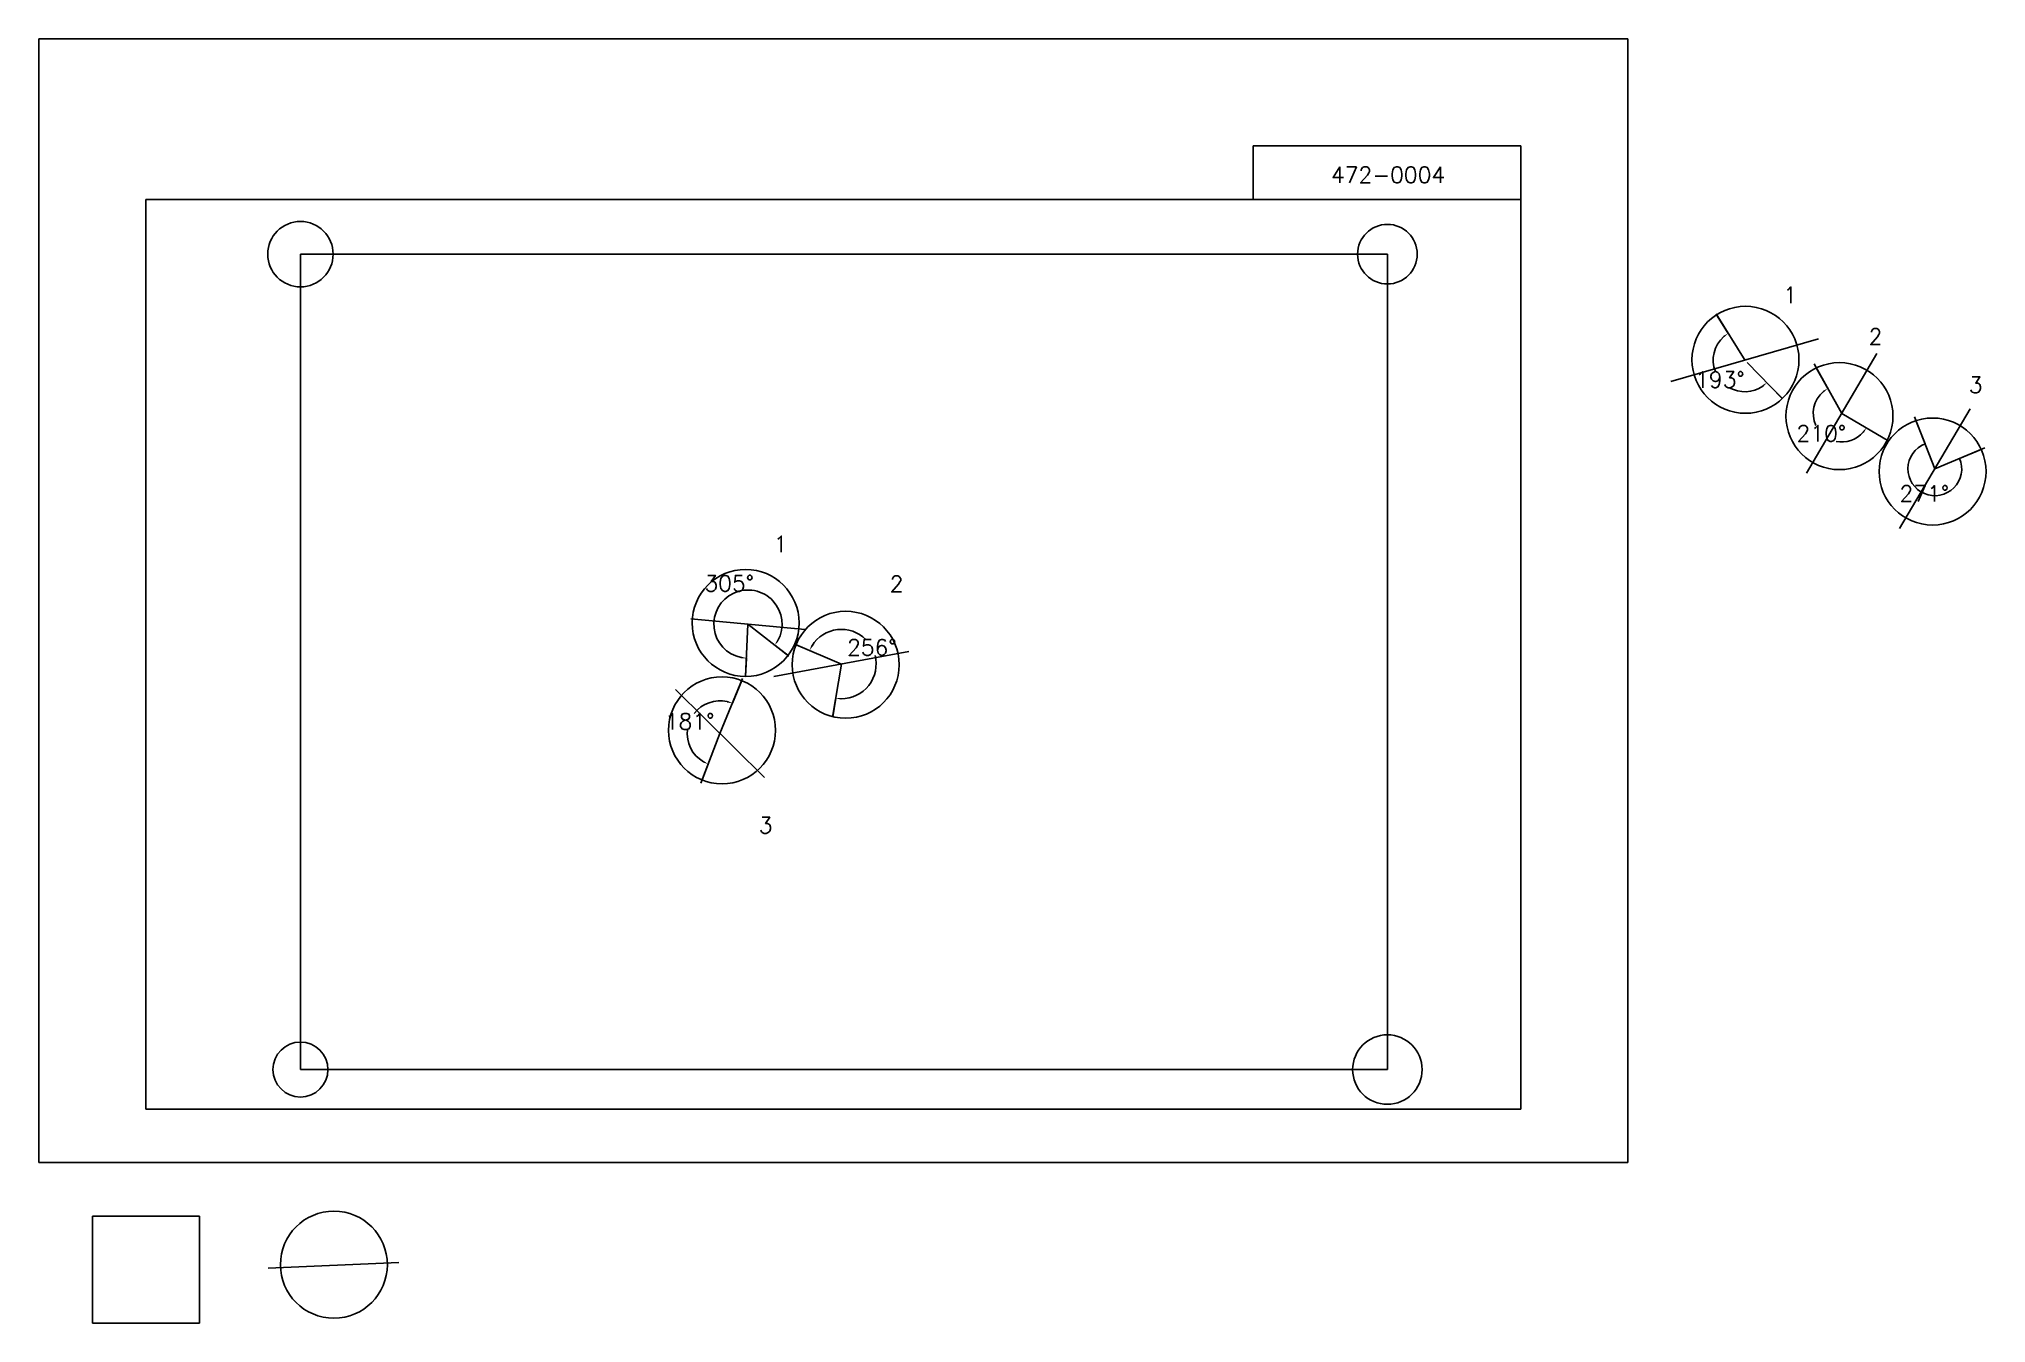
# Model space of a CAD drawing. Extents: x 0 to 1819984, y -150000 to 1050000.
import ezdxf

# ---------------------------------------------------------------- set-up
doc = ezdxf.new("R2010")
doc.units = 0
doc.header["$MEASUREMENT"] = 0
doc.layers.get('0').update_dxf_attribs({"linetype": 'CONTINUOUS'})
doc.layers.get('Defpoints').update_dxf_attribs({"linetype": 'CONTINUOUS'})
for name, color, linetype in [('_0-0_', 7, 'CONTINUOUS'), ('_0-1_V-nasSTD', 7, 'CONTINUOUS'), ('_0-2_番号', 7, 'CONTINUOUS'), ('ADD_LINE', 7, 'CONTINUOUS'), ('文字', 7, 'CONTINUOUS'), ('画像', 7, 'CONTINUOUS')]:
    doc.layers.add(name, color=color, linetype=linetype)
doc.layers.add('位置合わせ用', color=7, linetype='CONTINUOUS', plot=False)
doc.styles.get("Standard").update_dxf_attribs({"font": 'txt', "height": 15000, "bigfont": 'bigfont.shx'})
doc.dimstyles.get("Standard").update_dxf_attribs({"dimtxt": 0.18, "dimasz": 0.18, "dimexe": 0.18, "dimexo": 0.0625, "dimgap": 0.09, "dimtad": 0, "dimtih": 1, "dimtoh": 1, "dimdec": 4, "dimzin": 0, "dimdsep": 46, "dimtxsty": 'Standard', "dimcen": 0.09, "dimadec": 0, "dimazin": 0, "dimtfac": 1, "dimtdec": 4, "dimtofl": 0, "dimtmove": 0, "dimatfit": 3, "dimfxl": 1, "dimtolj": 1, "dimtzin": 0, "dimarcsym": 0})
picture_1 = doc.add_image_def('image1.jpg', size_in_pixel=(800, 600))

# ---------------------------------------------------------------- blocks, each defined once
blk = doc.blocks.new('-000-CCURVE_ORG002')
at = {"layer": '_0-0_', "color": 5, "linetype": 'Continuous'}
for p, q in [((30, -10), (10, -10)), ((10, -10), (10, -30)), ((30, -30), (30, -10)), ((10, -30), (30, -30))]:
    blk.add_line(p, q, dxfattribs=at)
blk = doc.blocks.new('-008-$$ATRU$$11$$背景色$$色$$0_0_0')
at = {"layer": '_0-2_番号'}
blk.add_blockref('-000-CCURVE_ORG002', (0, 0), dxfattribs=at)
blk = doc.blocks.new('*D27')
at = {"color": 0, "linetype": 'Continuous', "lineweight": -2}
for p, q in [((1568104, 792245), (1578880, 774840)), ((1629640, 714000), (1615070, 728792))]:
    blk.add_line(p, q, dxfattribs=at)
for start, end in [(131.496881, 201.309321), (240.743794, 304.832348)]:
    blk.add_arc((1594392, 749786), 29468, start, end, dxfattribs=at)
at = {"color": 0}
for points in [[(1575365, 771189), (1574370, 772526), (1578880, 774841)], [(1611756, 724957), (1610691, 726240), (1615070, 728792)]]:
    blk.add_solid(points, dxfattribs=at)
at = {"layer": 'Defpoints', "color": 0}
for p in [(1568104, 792245), (1565088, 746690), (1594392, 749786), (1629640, 714000)]:
    blk.add_point(p, dxfattribs=at)
at = {"color": 0, "linetype": 'Continuous', "insert": (1571223, 731578), "char_height": 15000, "attachment_point": 5}
blk.add_mtext('\\A1;193%%d', dxfattribs=at)
blk = doc.blocks.new('*D28')
at = {"color": 0, "linetype": 'Continuous', "lineweight": -2}
for p, q in [((1661270, 742552), (1672046, 723311)), ((1727583, 674939), (1708054, 686470))]:
    blk.add_line(p, q, dxfattribs=at)
for start, end in [(130.005432, 204.698825), (258.553097, 318.68482)]:
    blk.add_arc((1685082, 700035), 26678, start, end, dxfattribs=at)
at = {"color": 0}
for points in [[(1668405, 719784), (1667458, 721156), (1672046, 723311)], [(1705795, 681933), (1704445, 682911), (1708054, 686470)]]:
    blk.add_solid(points, dxfattribs=at)
at = {"layer": 'Defpoints', "color": 0}
for p in [(1661270, 742552), (1658755, 695717), (1685082, 700035), (1727583, 674939)]:
    blk.add_point(p, dxfattribs=at)
at = {"color": 0, "linetype": 'Continuous', "insert": (1666003, 681387), "char_height": 15000, "attachment_point": 5}
blk.add_mtext('\\A1;210%%d', dxfattribs=at)
blk = doc.blocks.new('*D31')
at = {"layer": 'ADD_LINE', "color": 0, "linetype": 'Continuous', "lineweight": -2}
for p, q in [((1754468, 693292), (1762933, 671691)), ((1815520, 666412), (1795295, 657972))]:
    blk.add_line(p, q, dxfattribs=at)
blk.add_arc((1772102, 648293), 25131, 111.399612, 22.651687, dxfattribs=at)
at = {"layer": 'ADD_LINE', "color": 0}
for points in [[(1762933, 671691), (1762933, 671692), (1762933, 671692)], [(1795295, 657972), (1795295, 657972), (1795295, 657972)]]:
    blk.add_solid(points, dxfattribs=at)
at = {"layer": 'Defpoints', "color": 0}
for p in [(1754468, 693293), (1815520, 666412), (1772102, 648293), (1781612, 625030)]:
    blk.add_point(p, dxfattribs=at)
at = {"layer": 'ADD_LINE', "color": 0, "linetype": 'Continuous', "insert": (1762293, 625154), "char_height": 15000, "attachment_point": 5}
blk.add_mtext('\\A1;271%%d', dxfattribs=at)
blk = doc.blocks.new('*D36')
at = {"color": 0, "linetype": 'Continuous', "lineweight": -2}
for p, q in [((700227, 473841), (687816, 483548)), ((660544, 454259), (661300, 471343))]:
    blk.add_line(p, q, dxfattribs=at)
blk.add_arc((662711, 503185), 31873, 330.966346, 258.466668, dxfattribs=at)
at = {"color": 0}
for points in [[(689884, 488177), (691273, 487256), (687817, 483548)], [(656236, 471128), (656440, 472782), (661300, 471343)]]:
    blk.add_solid(points, dxfattribs=at)
at = {"layer": 'Defpoints', "color": 0}
for p in [(631834, 511094), (662711, 503185), (700227, 473841), (660544, 454259)]:
    blk.add_point(p, dxfattribs=at)
at = {"color": 0, "linetype": 'Continuous', "insert": (645202, 541222), "char_height": 15000, "attachment_point": 5}
blk.add_mtext('\\A1;305%%d', dxfattribs=at)
blk = doc.blocks.new('*D40')
at = {"color": 0, "linetype": 'Continuous', "lineweight": -2}
for p, q in [((707731, 483928), (720299, 478564)), ((741985, 416665), (744826, 433862))]:
    blk.add_line(p, q, dxfattribs=at)
for start, end in [(45.431974, 148.042363), (269.463263, 14.456557)]:
    blk.add_arc((750111, 465842), 32414, start, end, dxfattribs=at)
at = {"color": 0}
for points in [[(721871, 483383), (723349, 482613), (720299, 478564)], [(749880, 434259), (749736, 432599), (744826, 433861)]]:
    blk.add_solid(points, dxfattribs=at)
at = {"layer": 'Defpoints', "color": 0}
for p in [(707731, 483928), (750111, 465842), (781568, 458022), (741985, 416665)]:
    blk.add_point(p, dxfattribs=at)
at = {"color": 0, "linetype": 'Continuous', "insert": (778528, 481434), "char_height": 15000, "attachment_point": 5}
blk.add_mtext('\\A1;256%%d', dxfattribs=at)
blk = doc.blocks.new('*D42')
at = {"color": 0, "linetype": 'Continuous', "lineweight": -2}
for p, q in [((656926, 450352), (648197, 429171)), ((619809, 357496), (625558, 372402))]:
    blk.add_line(p, q, dxfattribs=at)
for start, end in [(76.988917, 141.98621), (172.818489, 239.526546)]:
    blk.add_arc((636554, 400916), 30560, start, end, dxfattribs=at)
at = {"color": 0}
for points in [[(643181, 429898), (643688, 431485), (648197, 429171)], [(620693, 373826), (621418, 375327), (625558, 372402)]]:
    blk.add_solid(points, dxfattribs=at)
at = {"layer": 'Defpoints', "color": 0}
for p in [(656926, 450352), (636554, 400916), (606327, 396412), (619809, 357496)]:
    blk.add_point(p, dxfattribs=at)
at = {"color": 0, "linetype": 'Continuous', "insert": (608168, 412236), "char_height": 15000, "attachment_point": 5}
blk.add_mtext('\\A1;181%%d', dxfattribs=at)

msp = doc.modelspace()

# ---------------------------------------------------------------- linework, layer by layer
at = {"layer": '_0-1_V-nasSTD', "color": 7, "linetype": 'Continuous'}
for p, q in [((1485000, 1050000), (0, 1050000)), ((0, 1050000), (0, 0)), ((1485000, 1050000), (0, 1050000)), ((0, 1050000), (0, 0)), ((1485000, 0), (1485000, 1050000)), ((1485000, 0), (1485000, 1050000)), ((1135000, 950000), (1135000, 900000)), ((1135000, 950000), (1385000, 950000)), ((1385000, 950000), (1385000, 900000)), ((1385000, 900000), (100000, 900000)), ((100000, 900000), (100000, 50000)), ((1385000, 50000), (1385000, 900000)), ((100000, 50000), (1385000, 50000)), ((0, 0), (1485000, 0)), ((0, 0), (1485000, 0))]:
    msp.add_line(p, q, dxfattribs=at)
at = {"layer": 'ADD_LINE', "color": 5, "linetype": 'Continuous'}
for p, q in [((1594784.47224, 749581.00473), (1567644.14848, 792980.49815)), ((1596753.25, 747633.75), (1629814.8632, 713821.27417)), ((1685082, 700035), (1659184.32722, 746275.9796)), ((1685082, 700035), (1729204.75, 673981.25)), ((1772102.25, 648292.75), (1753088.25, 696812.75)), ((1772102.25, 648292.75), (1818728.75, 667751.25)), ((750111.25, 465841.5), (707123, 484187)), ((750111.25, 465841.5), (741886.5, 416072))]:
    msp.add_line(p, q, dxfattribs=at)
at = {"layer": 'ADD_LINE', "color": 1, "linetype": 'Continuous'}
for p, q in [((1525489.26411, 729736.80972), (1663294.76411, 769835.80972)), ((1652183.75, 644122.25), (1717980.25, 755947.75)), ((1739204, 592380), (1805000.5, 704205.5)), ((609372.30598, 508221.71144), (716049.19402, 498148.28669)), ((687015, 454149), (813207.5, 477534)), ((594857.16693, 441950.5), (678250.5, 359881)), ((214262.32302, -98799.56876), (336470.78129, -93322.43898))]:
    msp.add_line(p, q, dxfattribs=at)
at = {"layer": 'ADD_LINE', "color": 5, "linetype": 'ByBlock'}
for centre in [(1595122.531, 750173.16957), (1682964.15392, 697503.40947), (1769984.40392, 645761.15947), (660543.781, 504258.91957), (754082.5, 465179.5), (638482.281, 403878.41957), (275704.61091, -95468.83904)]:
    msp.add_circle(centre, 50000, dxfattribs=at)
at = {"layer": '位置合わせ用', "color": 5, "linetype": 'Continuous'}
for centre, radius in [((244424.4, 848880.595), 30579.2687), ((1260424.4, 848880.595), 27848.33235), ((244424.4, 86880.595), 25672.78835), ((1260424.4, 86880.595), 32483.49996)]:
    msp.add_circle(centre, radius, dxfattribs=at)
at = {"layer": '画像', "color": 5, "linetype": 'Continuous'}
for p, q in [((662710.75, 503184.99906), (660543.781, 454258.91957)), ((662710.75, 503184.99906), (701083.5, 473171.5)), ((636553.83346, 400915.75), (657743.5, 452336.5)), ((636553.83346, 400915.75), (618660.5, 354517))]:
    msp.add_line(p, q, dxfattribs=at)

# ---------------------------------------------------------------- block references
at = {"layer": '_0-0_', "xscale": 5000, "yscale": 5000, "zscale": 5000}
msp.add_blockref('-008-$$ATRU$$11$$背景色$$色$$0_0_0', (0, 0), dxfattribs=at)

# ---------------------------------------------------------------- texts
at = {"layer": '文字', "linetype": 'Continuous'}
msp.add_text('472-0004', height=15000, dxfattribs=at).set_placement((1207698.06436, 915464.91089))
at = {"layer": '文字', "color": 5, "linetype": 'Continuous'}
for s, p in [('1', (1630487.25, 803200.25)), ('2', (1710202.25, 764419.75)), ('3', (1803921.25, 719176.25)), ('1', (686749.5, 570469.5)), ('2', (795177, 533285.5)), ('3', (672745.74752, 307626.28713))]:
    msp.add_text(s, height=15000, dxfattribs=at).set_placement(p)

# ---------------------------------------------------------------- dimensions: what is measured, and where the dimension line sits
at = {"color": 5, "linetype": 'Continuous'}
for base, center, p1, p2, picture, middle in [((1565087.53393, 746690.32692), (1594392.01411, 749786.30972), (1568104.28301, 792244.70716), (1629640.37756, 713999.72255), '*D27', (1571223.47133, 731577.62241)), ((1658755.37189, 695717.29916), (1685082, 700035), (1661270.03834, 742551.88724), (1727582.99975, 674938.86655), '*D28', (1666003.1859, 681387.40657)), ((631834.43018, 511094.11973), (662710.75, 503184.99906), (700227.13922, 473841.30822), (660543.781, 454258.91957), '*D36', (645202.35613, 541222.10721)), ((781567.74121, 458022.21007), (750111.25, 465841.5), (707730.54249, 483927.72751), (741984.52737, 416665.18193), '*D40', (778528.49919, 481433.5519)), ((606327.24383, 396411.53275), (636553.83346, 400915.75), (656925.89428, 450352.42444), (619809.35792, 357496.07439), '*D42', (608167.56508, 412236.28271))]:
    dim = msp.add_angular_dim_3p(base=base, center=center, p1=p1, p2=p2, dimstyle='Standard', override={"dimasz": 5000, "dimtmove": 2}, dxfattribs=at)
    dim.commit()
    dim.dimension.update_dxf_attribs({"geometry": picture, "text_midpoint": middle})
at = {"layer": 'ADD_LINE', "color": 5, "linetype": 'Continuous'}
dim = msp.add_angular_dim_3p(base=(1781611.89489, 625030.08669), center=(1772102.25, 648292.75), p1=(1754467.74397, 693292.55187), p2=(1815520.42476, 666412.32907), dimstyle='Standard', override={"dimtmove": 2}, dxfattribs=at)
dim.commit()
dim.dimension.update_dxf_attribs({"geometry": '*D31', "text_midpoint": (1762292.86514, 625154.49351)})

# ---------------------------------------------------------------- pictures from other files: only their frames are drawn
at = {"layer": '画像', "color": 5, "linetype": 'Continuous'}
image = msp.add_image(picture_1, insert=(244424.4, 86880.595), size_in_units=(1016000, 762000), dxfattribs=at)
image.dxf.flags = 7

doc.saveas('drawing.dxf')
